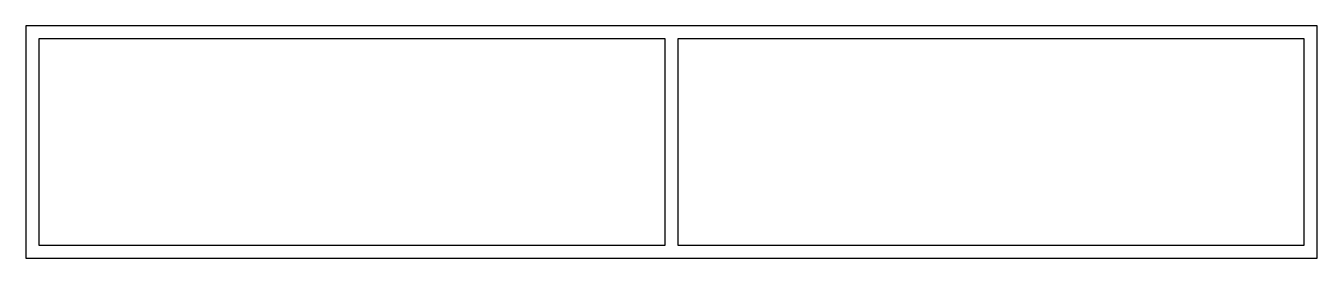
# Model space of a CAD drawing. Extents: x 976.3 to 1076.3, y 618.2 to 636.2.
import ezdxf

# ---------------------------------------------------------------- set-up
doc = ezdxf.new("R2010")
doc.units = 0
doc.layers.get('0').update_dxf_attribs({"linetype": 'CONTINUOUS'})

msp = doc.modelspace()

# ---------------------------------------------------------------- linework, layer by layer
for points in [[(1076.312, 618.211), (1076.312, 636.211), (976.312, 636.211), (976.312, 618.211)], [(1025.812, 635.211), (977.312, 635.211), (977.312, 619.211), (1025.812, 619.211)], [(1026.812, 619.211), (1075.312, 619.211), (1075.312, 635.211), (1026.812, 635.211)]]:
    msp.add_lwpolyline(points, close=True)

doc.saveas('drawing.dxf')
